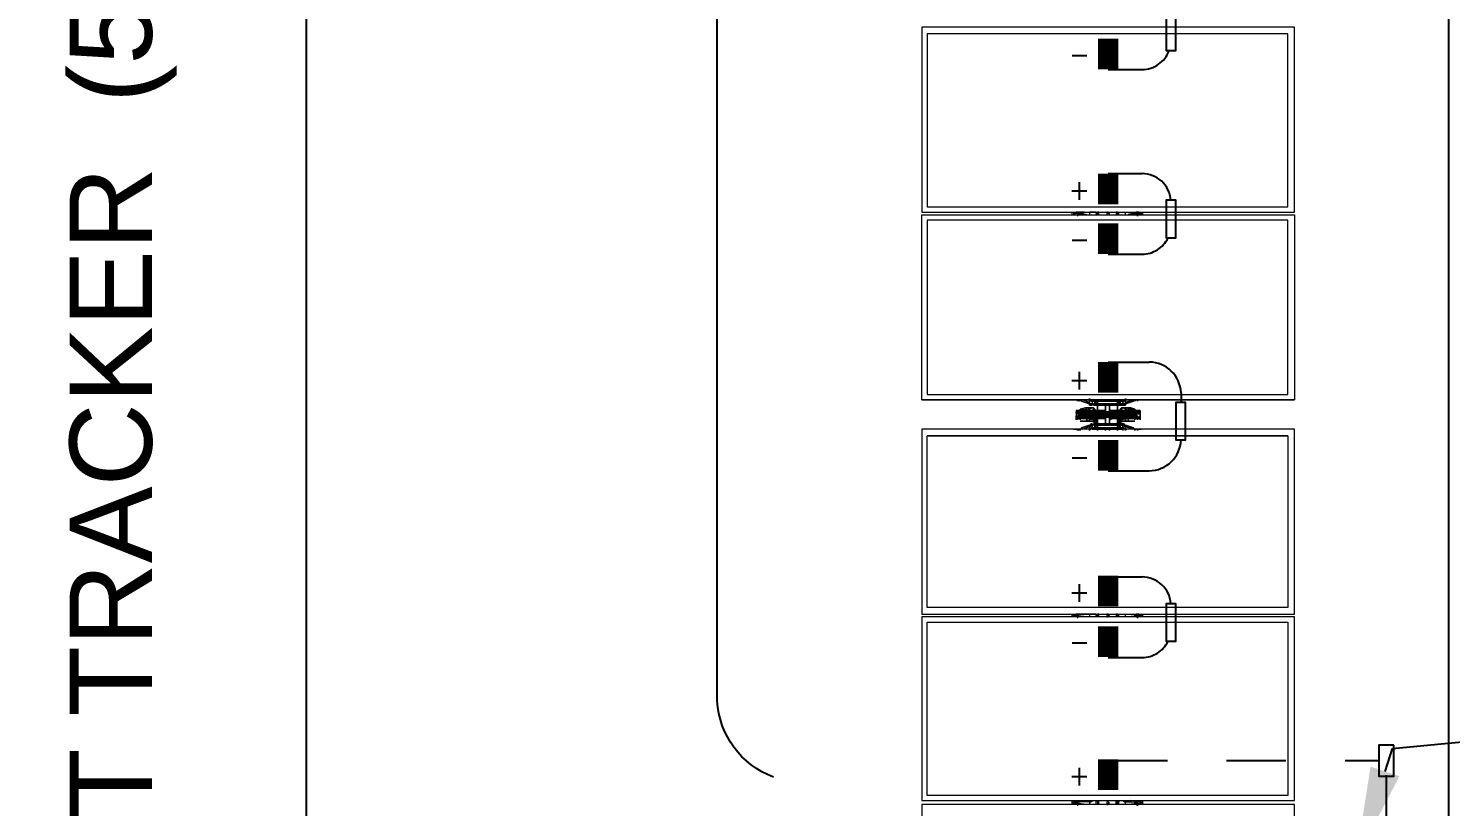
# Model space of a CAD drawing. Header units: feet. Extents: x -5.1 to 70.3, y -33 to 8.
# Drawn here: x 31.435 to 33.837, y -17.598 to -16.285 of the extents above; entities that cross this region are included whole.
import ezdxf
from ezdxf import colors
from ezdxf.entities.mleader import LeaderData, LeaderLine
from ezdxf.lldxf.tags import DXFTag
from ezdxf.math import Vec2, Vec3

# ---------------------------------------------------------------- set-up
doc = ezdxf.new("R2010")
doc.units = ezdxf.units.FT
doc.header["$MEASUREMENT"] = 0
doc.linetypes.add('HIDDEN', pattern=[0.375, 0.25, -0.125])
for name, color, linetype in [('E-DC HARNESS-NEG', 170, 'DC HARNESS CABLE'), ('E-DC HARNESS-POS', 10, 'DC HARNESS CABLE'), ('E-HARN-COMP', 8, 'Continuous'), ('E-TRNK-CABL-NEG', 170, 'HIDDEN'), ('E-TRUNK-CABLE-POS', 10, 'HIDDEN'), ('G-ANNO-TEXT', 1, 'Continuous'), ('Polarity-Text', 7, 'Continuous')]:
    doc.layers.add(name, color=color, linetype=linetype)
doc.styles.add('NEI-A', font='arial.ttf')
tags = doc.linetypes.add('DC HARNESS CABLE', pattern='A,0.5,-0.2,["DH",Standard,S=0.1,R=0,X=-0.1,Y=-0.05],-0.2', length=0.9).pattern_tags.tags
tags[6] = DXFTag(74, 10)

# ---------------------------------------------------------------- blocks, each defined once
blk = doc.blocks.new('A$Cc93f9aa1')
at = {"lineweight": 5}
for points in [[(5.7481, 0.4666), (5.5164, 0.4666), (5.5164, 0), (5.7481, 0)], [(5.9831, 0), (5.7514, 0), (5.7514, 0.4666), (5.9831, 0.4666)], [(6.2514, 0), (6.2514, 0.4666), (6.0198, 0.4666), (6.0198, 0)], [(6.4847, 0.4666), (6.2547, 0.4666), (6.2547, 0), (6.4847, 0)], [(6.7197, 0.4666), (6.4897, 0.4666), (6.4897, 0), (6.7197, 0)], [(5.7414, 0.0067), (5.7414, 0.4583), (5.5248, 0.4583), (5.5248, 0.0067)], [(5.9764, 0.0067), (5.9764, 0.4583), (5.7581, 0.4583), (5.7581, 0.0067)], [(6.0281, 0.4583), (6.2431, 0.4583), (6.2431, 0.0067), (6.0281, 0.0067)], [(6.2614, 0.4583), (6.4781, 0.4583), (6.4781, 0.0067), (6.2614, 0.0067)], [(5.9848, 0.2667), (5.9831, 0.2683), (5.9831, 0.27), (5.9831, 0.275), (5.9831, 0.27), (5.9831, 0.2683)], [(6.0081, 0.27), (6.0064, 0.27), (6.0064, 0.2733), (6.0064, 0.2717), (6.0048, 0.2717), (6.0048, 0.27), (6.0064, 0.27), (6.0048, 0.27), (6.0064, 0.27), (6.0048, 0.27), (6.0031, 0.27), (6.0048, 0.27), (6.0031, 0.27), (6.0048, 0.27), (6.0064, 0.27), (6.0048, 0.27), (6.0031, 0.27), (6.0031, 0.2683), (6.0031, 0.27), (6.0048, 0.27), (6.0031, 0.27), (6.0048, 0.27), (6.0048, 0.2683), (6.0031, 0.2683), (6.0014, 0.2683), (5.9998, 0.2683), (5.9981, 0.2683), (5.9981, 0.27), (5.9964, 0.27), (5.9964, 0.2733), (5.9981, 0.2733), (5.9981, 0.2717), (5.9998, 0.2717), (5.9981, 0.2717), (5.9981, 0.2733), (5.9998, 0.2733), (6.0048, 0.2733), (6.0064, 0.2733), (6.0081, 0.2733), (6.0064, 0.2733), (6.0048, 0.2733), (5.9998, 0.2733), (5.9981, 0.2733), (5.9964, 0.2733), (5.9964, 0.27), (5.9981, 0.27), (5.9981, 0.2683), (5.9998, 0.2683), (6.0014, 0.2683), (6.0031, 0.2683), (6.0048, 0.2683), (6.0048, 0.27), (6.0048, 0.2717), (6.0064, 0.2717), (6.0064, 0.2733), (6.0064, 0.27)], [(5.9964, 0.2383), (5.9981, 0.2383), (5.9964, 0.2383), (5.9964, 0.2617), (5.9964, 0.27), (5.9981, 0.27), (5.9964, 0.27), (5.9964, 0.2617)], [(5.9998, 0.27), (5.9981, 0.27), (5.9964, 0.27), (5.9981, 0.27)], [(6.0064, 0.195), (6.0064, 0.2033), (6.0064, 0.195), (6.0081, 0.195), (6.0064, 0.195), (6.0048, 0.1967), (6.0064, 0.195), (6.0064, 0.1933), (6.0048, 0.1933), (6.0048, 0.195), (6.0048, 0.1967), (6.0048, 0.195), (6.0064, 0.195), (6.0048, 0.195), (6.0048, 0.1933), (6.0064, 0.1933), (6.0064, 0.195), (6.0048, 0.195), (6.0048, 0.1933), (6.0064, 0.1933), (6.0081, 0.1933), (6.0064, 0.1933), (6.0048, 0.1933), (6.0048, 0.195), (6.0031, 0.195), (6.0048, 0.195), (6.0031, 0.195), (6.0048, 0.195), (6.0031, 0.195), (6.0048, 0.195), (6.0031, 0.195), (6.0048, 0.195), (6.0048, 0.1967), (6.0031, 0.1967), (6.0031, 0.2183), (6.0014, 0.2183), (6.0014, 0.2467), (6.0031, 0.2467), (6.0031, 0.2683), (6.0048, 0.2683), (6.0048, 0.2467), (6.0031, 0.2467), (6.0031, 0.2183), (6.0048, 0.2183), (6.0048, 0.2467), (6.0048, 0.2183), (6.0031, 0.2183), (6.0031, 0.2467), (6.0048, 0.2467), (6.0048, 0.2683), (6.0031, 0.2683), (6.0031, 0.2467), (6.0014, 0.2467), (6.0014, 0.2183), (6.0031, 0.2183), (6.0031, 0.1967), (6.0048, 0.1967), (6.0031, 0.1967), (6.0014, 0.1967), (5.9998, 0.1967), (5.9998, 0.195), (5.9981, 0.195), (5.9964, 0.195), (5.9981, 0.1967), (5.9964, 0.195), (5.9964, 0.1933), (5.9981, 0.1933), (5.9981, 0.195), (5.9998, 0.195), (5.9981, 0.195), (5.9981, 0.1967), (5.9981, 0.195), (5.9964, 0.195), (5.9964, 0.1933), (5.9981, 0.1933), (5.9981, 0.195), (5.9998, 0.195), (5.9981, 0.195), (5.9998, 0.195), (5.9998, 0.1967), (6.0014, 0.1967), (6.0031, 0.1967), (6.0048, 0.1967), (6.0048, 0.195)], [(6.0014, 0.2717), (5.9998, 0.2717), (5.9981, 0.2717), (5.9998, 0.27), (6.0014, 0.27), (5.9998, 0.27), (6.0014, 0.27), (5.9998, 0.27), (5.9981, 0.2717), (5.9998, 0.2717)], [(5.9998, 0.2683), (5.9998, 0.2467), (5.9981, 0.2467), (5.9981, 0.2683)], [(5.9998, 0.2683), (5.9998, 0.2467), (5.9981, 0.2467), (5.9981, 0.2683)], [(6.0014, 0.27), (5.9998, 0.27)], [(6.0014, 0.2683), (5.9998, 0.2683), (5.9998, 0.27), (5.9998, 0.2683), (6.0014, 0.2683), (6.0014, 0.2667), (5.9998, 0.2667), (6.0014, 0.2667)], [(6.0064, 0.2683), (6.0048, 0.2683), (6.0031, 0.2683), (6.0048, 0.2683)], [(6.0198, 0.27), (6.0198, 0.2667), (6.0198, 0.27), (6.0198, 0.275)], [(5.9848, 0.2517), (5.9848, 0.25), (5.9831, 0.25), (5.9831, 0.2517), (5.9848, 0.2517), (5.9848, 0.2533), (5.9831, 0.255), (5.9864, 0.255), (5.9881, 0.255), (5.9848, 0.265), (5.9881, 0.255), (5.9864, 0.255), (5.9881, 0.255), (5.9881, 0.2533), (5.9881, 0.2517)], [(5.9831, 0.2517), (5.9831, 0.25), (5.9848, 0.25), (5.9848, 0.2517), (5.9881, 0.2517), (5.9881, 0.2533), (5.9881, 0.255), (5.9864, 0.255), (5.9831, 0.255), (5.9848, 0.2533), (5.9848, 0.2517)], [(5.9848, 0.215), (5.9848, 0.2133), (5.9848, 0.215), (5.9831, 0.215), (5.9831, 0.25), (5.9831, 0.215)], [(5.9881, 0.2517), (5.9898, 0.2517), (5.9898, 0.255), (5.9881, 0.255), (5.9898, 0.255), (5.9881, 0.255), (5.9881, 0.2533), (5.9881, 0.255), (5.9898, 0.255), (5.9898, 0.2517), (5.9881, 0.2517), (5.9898, 0.2517), (5.9898, 0.215), (5.9881, 0.215), (5.9898, 0.215), (5.9898, 0.2517)], [(5.9948, 0.2667), (5.9931, 0.2617), (5.9931, 0.25), (5.9931, 0.2517), (5.9931, 0.25), (5.9931, 0.2617)], [(5.9931, 0.25), (5.9931, 0.26)], [(5.9948, 0.2583), (5.9964, 0.2583), (5.9964, 0.255), (5.9964, 0.25), (5.9948, 0.25), (5.9931, 0.2517), (5.9948, 0.2567), (5.9948, 0.255), (5.9964, 0.255), (5.9964, 0.2583)], [(5.9931, 0.2583), (5.9931, 0.2567)], [(5.9948, 0.2567), (5.9931, 0.2517), (5.9948, 0.25), (5.9964, 0.25), (5.9964, 0.255), (5.9948, 0.255)], [(5.9948, 0.25), (5.9931, 0.25), (5.9948, 0.2483), (5.9931, 0.25), (5.9948, 0.25), (5.9964, 0.2483), (5.9981, 0.2483), (5.9964, 0.2483), (5.9981, 0.2483), (5.9964, 0.2483), (5.9964, 0.25), (5.9964, 0.2483)], [(5.9964, 0.2483), (5.9948, 0.2483), (5.9931, 0.25), (5.9948, 0.2483)], [(5.9964, 0.2667), (5.9964, 0.2583), (5.9964, 0.2667), (5.9948, 0.2667), (5.9948, 0.2583), (5.9948, 0.2667)], [(5.9998, 0.2467), (5.9998, 0.2183), (5.9981, 0.2183), (5.9981, 0.2467), (5.9981, 0.2183), (5.9998, 0.2183), (5.9998, 0.2467), (6.0014, 0.2467), (6.0014, 0.2667), (6.0014, 0.2467)], [(5.9998, 0.2617), (5.9981, 0.2617)], [(5.9998, 0.2617), (5.9981, 0.2617)], [(6.0048, 0.2667), (6.0031, 0.2667)], [(6.0081, 0.2367), (6.0064, 0.2367), (6.0064, 0.2383), (6.0048, 0.2383), (6.0064, 0.2383), (6.0064, 0.2617), (6.0048, 0.2617), (6.0064, 0.2617), (6.0064, 0.2383), (6.0064, 0.235), (6.0081, 0.235), (6.0064, 0.235), (6.0081, 0.235), (6.0064, 0.235), (6.0081, 0.235), (6.0064, 0.235), (6.0064, 0.2383), (6.0064, 0.2367)], [(6.0064, 0.2617), (6.0048, 0.2617)], [(6.0081, 0.2667), (6.0064, 0.2667)], [(6.0098, 0.2517), (6.0098, 0.2567), (6.0098, 0.2583), (6.0098, 0.2567), (6.0098, 0.255), (6.0064, 0.255), (6.0098, 0.255), (6.0098, 0.2567), (6.0098, 0.2517), (6.0098, 0.25), (6.0081, 0.25), (6.0064, 0.255), (6.0064, 0.2583), (6.0098, 0.2583), (6.0098, 0.2667), (6.0098, 0.2617), (6.0098, 0.25)], [(6.0098, 0.25), (6.0098, 0.26), (6.0098, 0.25), (6.0081, 0.2483), (6.0098, 0.25), (6.0081, 0.2483), (6.0081, 0.25), (6.0064, 0.255), (6.0064, 0.2583), (6.0064, 0.2667), (6.0064, 0.2583), (6.0098, 0.2583), (6.0098, 0.2667), (6.0098, 0.2617)], [(6.0098, 0.25), (6.0081, 0.2483), (6.0098, 0.2483), (6.0081, 0.2483), (6.0098, 0.25), (6.0114, 0.25), (6.0098, 0.25), (6.0098, 0.2517), (6.0098, 0.25), (6.0081, 0.25), (6.0081, 0.2483)], [(6.0148, 0.215), (6.0131, 0.215), (6.0131, 0.2517), (6.0148, 0.2517), (6.0131, 0.2517), (6.0131, 0.2533), (6.0148, 0.2533), (6.0148, 0.255), (6.0148, 0.2533), (6.0131, 0.2533), (6.0131, 0.2517), (6.0148, 0.2517), (6.0131, 0.2517), (6.0131, 0.215)], [(6.0164, 0.2533), (6.0164, 0.255), (6.0148, 0.255), (6.0181, 0.265), (6.0148, 0.255), (6.0164, 0.255), (6.0198, 0.255), (6.0198, 0.2533), (6.0181, 0.2533), (6.0181, 0.2517), (6.0148, 0.2517), (6.0148, 0.2533), (6.0164, 0.2533), (6.0164, 0.255), (6.0198, 0.255), (6.0198, 0.2533), (6.0181, 0.2533), (6.0181, 0.2517), (6.0148, 0.2517), (6.0148, 0.2533)], [(6.0164, 0.255), (6.0148, 0.255), (6.0148, 0.2533), (6.0164, 0.2533), (6.0148, 0.2533), (6.0148, 0.255)], [(6.0214, 0.2517), (6.0198, 0.2517), (6.0198, 0.25), (6.0198, 0.2517), (6.0181, 0.2517), (6.0198, 0.2517)], [(6.0181, 0.25), (6.0181, 0.2517), (6.0181, 0.25), (6.0198, 0.25), (6.0198, 0.215), (6.0181, 0.215), (6.0198, 0.215), (6.0198, 0.25)], [(5.7498, 0.235), (5.7498, 0.2333), (5.7481, 0.2333), (5.7481, 0.2317), (5.7498, 0.2317), (5.7514, 0.2317), (5.7514, 0.2333), (5.7514, 0.235)], [(5.9881, 0.245), (5.9864, 0.245), (5.9848, 0.2467), (5.9848, 0.2483), (5.9864, 0.2483), (5.9848, 0.2483), (5.9848, 0.2467), (5.9848, 0.2483), (5.9864, 0.2483), (5.9881, 0.2483), (5.9864, 0.2483), (5.9848, 0.2483), (5.9848, 0.2467), (5.9848, 0.245), (5.9848, 0.2467), (5.9864, 0.245), (5.9848, 0.245), (5.9831, 0.245), (5.9848, 0.245), (5.9864, 0.245), (5.9881, 0.245), (5.9881, 0.2467), (5.9881, 0.2483)], [(5.9848, 0.235), (5.9831, 0.235)], [(5.9848, 0.235), (5.9831, 0.235)], [(5.9864, 0.2483), (5.9848, 0.2467), (5.9864, 0.245), (5.9881, 0.2467)], [(5.9864, 0.2483), (5.9848, 0.2467), (5.9864, 0.245), (5.9881, 0.2467)], [(5.9864, 0.2483), (5.9881, 0.2483)], [(5.9881, 0.245), (5.9864, 0.245), (5.9881, 0.245), (5.9881, 0.2467), (5.9864, 0.2467), (5.9881, 0.2467), (5.9864, 0.2467), (5.9881, 0.2467), (5.9864, 0.2467), (5.9881, 0.2467), (5.9864, 0.2467), (5.9881, 0.2467), (5.9864, 0.2467), (5.9881, 0.2467), (5.9864, 0.2467), (5.9881, 0.2467), (5.9864, 0.2467), (5.9881, 0.2467), (5.9864, 0.2467), (5.9881, 0.2467), (5.9864, 0.2467), (5.9881, 0.2467), (5.9881, 0.2483)], [(5.9898, 0.245), (5.9964, 0.245)], [(5.9981, 0.23), (5.9898, 0.23), (5.9898, 0.235), (5.9981, 0.235), (5.9964, 0.235), (5.9964, 0.2367), (5.9964, 0.2383), (5.9964, 0.235), (5.9981, 0.235), (5.9964, 0.235), (5.9981, 0.235), (5.9898, 0.235), (5.9898, 0.23), (5.9981, 0.23), (5.9998, 0.23), (5.9981, 0.23), (5.9964, 0.23), (5.9964, 0.2267), (5.9964, 0.23), (5.9981, 0.23), (5.9964, 0.23)], [(5.9964, 0.2483), (5.9964, 0.2467), (5.9964, 0.2483), (5.9948, 0.2483)], [(5.9964, 0.2367), (5.9964, 0.235), (5.9964, 0.2383)], [(5.9981, 0.235), (5.9964, 0.235)], [(5.9998, 0.2367), (5.9981, 0.2367)], [(5.9998, 0.2367), (5.9981, 0.2367)], [(6.0048, 0.235), (6.0131, 0.235), (6.0131, 0.23), (6.0131, 0.235), (6.0148, 0.235), (6.0131, 0.235)], [(6.0064, 0.2483), (6.0131, 0.2483), (6.0064, 0.2483), (6.0081, 0.2483), (6.0098, 0.2483), (6.0081, 0.2483)], [(6.0131, 0.2467), (6.0081, 0.2467), (6.0064, 0.245), (6.0131, 0.245), (6.0064, 0.245), (6.0081, 0.2467)], [(6.0064, 0.235), (6.0064, 0.2367), (6.0081, 0.2367), (6.0064, 0.2367)], [(6.0148, 0.2483), (6.0164, 0.2483), (6.0148, 0.2483), (6.0148, 0.2467), (6.0164, 0.245), (6.0148, 0.245), (6.0148, 0.2467)], [(6.0164, 0.2483), (6.0148, 0.2467), (6.0164, 0.245), (6.0181, 0.2467)], [(6.0148, 0.2483), (6.0164, 0.2483), (6.0148, 0.2483), (6.0148, 0.2467)], [(6.0164, 0.2483), (6.0148, 0.2467), (6.0164, 0.245), (6.0181, 0.2467)], [(6.0164, 0.245), (6.0181, 0.245), (6.0181, 0.2483), (6.0181, 0.245)], [(6.0214, 0.245), (6.0198, 0.245)], [(6.0214, 0.235), (6.0198, 0.235)], [(6.0214, 0.235), (6.0198, 0.235)], [(6.2531, 0.235), (6.2531, 0.2333), (6.2514, 0.2333), (6.2514, 0.2317), (6.2531, 0.2317), (6.2547, 0.2317), (6.2547, 0.2333)], [(6.4881, 0.235), (6.4864, 0.2333), (6.4864, 0.2317), (6.4897, 0.2317), (6.4897, 0.2333), (6.4881, 0.2333)], [(5.9848, 0.23), (5.9831, 0.23)], [(5.9848, 0.23), (5.9831, 0.23)], [(5.9881, 0.22), (5.9881, 0.2183), (5.9881, 0.2167), (5.9864, 0.2167), (5.9848, 0.2167), (5.9848, 0.2183), (5.9864, 0.2167), (5.9881, 0.2167), (5.9864, 0.2167), (5.9848, 0.2183), (5.9848, 0.2167), (5.9864, 0.2167), (5.9881, 0.2167), (5.9881, 0.2183), (5.9881, 0.22), (5.9864, 0.22), (5.9848, 0.22), (5.9831, 0.22), (5.9848, 0.22), (5.9848, 0.2183), (5.9848, 0.22), (5.9864, 0.22), (5.9881, 0.22), (5.9881, 0.2183), (5.9881, 0.2167), (5.9881, 0.2183), (5.9864, 0.2183), (5.9881, 0.2183), (5.9864, 0.2183), (5.9881, 0.2183), (5.9864, 0.2183), (5.9881, 0.2183), (5.9864, 0.2183), (5.9881, 0.2183), (5.9864, 0.2183), (5.9881, 0.2183), (5.9864, 0.2183), (5.9881, 0.2183), (5.9864, 0.2183), (5.9881, 0.2183), (5.9864, 0.2183), (5.9881, 0.2183), (5.9864, 0.2183), (5.9881, 0.2183)], [(5.9831, 0.215), (5.9831, 0.2133)], [(5.9864, 0.22), (5.9848, 0.22), (5.9848, 0.2183), (5.9848, 0.22), (5.9864, 0.22), (5.9881, 0.22)], [(5.9864, 0.22), (5.9848, 0.2183), (5.9864, 0.2167), (5.9881, 0.2183)], [(5.9864, 0.22), (5.9848, 0.2183), (5.9864, 0.2167), (5.9881, 0.2183)], [(5.9964, 0.22), (5.9898, 0.22)], [(5.9948, 0.2083), (5.9948, 0.21), (5.9964, 0.21), (5.9964, 0.2117), (5.9964, 0.215), (5.9964, 0.2167), (5.9948, 0.215), (5.9964, 0.2167), (5.9964, 0.215), (5.9931, 0.215), (5.9931, 0.2133), (5.9931, 0.215), (5.9948, 0.2167), (5.9964, 0.2167), (5.9981, 0.2167), (5.9964, 0.2167), (5.9948, 0.2167), (5.9931, 0.215), (5.9931, 0.205), (5.9931, 0.215), (5.9931, 0.205), (5.9931, 0.215), (5.9931, 0.2133)], [(5.9964, 0.2167), (5.9948, 0.2167), (5.9931, 0.215), (5.9948, 0.2167)], [(5.9931, 0.2133), (5.9931, 0.215), (5.9964, 0.215), (5.9964, 0.2117), (5.9964, 0.21), (5.9948, 0.21), (5.9948, 0.2083)], [(5.9964, 0.23), (5.9964, 0.2267)], [(5.9981, 0.23), (5.9964, 0.23)], [(5.9964, 0.2267), (5.9964, 0.2033), (5.9964, 0.195), (5.9981, 0.195), (5.9981, 0.1967), (5.9981, 0.195), (5.9964, 0.195), (5.9964, 0.2033), (5.9964, 0.2267), (5.9981, 0.2267)], [(5.9998, 0.2183), (6.0014, 0.2183), (6.0014, 0.1983), (5.9998, 0.1983), (6.0014, 0.1983), (6.0014, 0.1967), (5.9998, 0.1967), (6.0014, 0.1967), (6.0014, 0.1983), (6.0014, 0.2183), (5.9998, 0.2183), (5.9998, 0.1967), (5.9981, 0.1967), (5.9981, 0.2183), (5.9981, 0.1967), (5.9998, 0.1967)], [(6.0031, 0.195), (6.0031, 0.1967), (6.0048, 0.1967), (6.0048, 0.2183), (6.0048, 0.1967), (6.0031, 0.1967)], [(6.0148, 0.23), (6.0131, 0.23), (6.0048, 0.23), (6.0131, 0.23)], [(6.0064, 0.2267), (6.0048, 0.2267), (6.0064, 0.2267), (6.0064, 0.2033), (6.0048, 0.2033), (6.0064, 0.2033)], [(6.0064, 0.2267), (6.0064, 0.23)], [(6.0081, 0.2183), (6.0131, 0.2183), (6.0081, 0.2183), (6.0064, 0.22), (6.0131, 0.22), (6.0064, 0.22)], [(6.0114, 0.215), (6.0098, 0.215), (6.0081, 0.2167), (6.0098, 0.215), (6.0081, 0.2167), (6.0081, 0.215), (6.0081, 0.2167), (6.0064, 0.2167), (6.0131, 0.2167), (6.0064, 0.2167), (6.0081, 0.2167), (6.0098, 0.2167), (6.0081, 0.2167), (6.0098, 0.215), (6.0081, 0.2167), (6.0098, 0.215)], [(6.0098, 0.2083), (6.0098, 0.215), (6.0081, 0.215), (6.0064, 0.2117), (6.0064, 0.21), (6.0098, 0.21), (6.0098, 0.2083), (6.0098, 0.2067), (6.0098, 0.2083), (6.0098, 0.21), (6.0064, 0.21), (6.0064, 0.2117), (6.0081, 0.215), (6.0098, 0.215)], [(6.0098, 0.2167), (6.0081, 0.2167)], [(6.0098, 0.2133), (6.0098, 0.215), (6.0098, 0.205), (6.0098, 0.215), (6.0098, 0.1983), (6.0098, 0.215)], [(6.0148, 0.2133), (6.0131, 0.2133), (6.0131, 0.2117), (6.0148, 0.2117), (6.0148, 0.21), (6.0148, 0.2117), (6.0164, 0.2117), (6.0148, 0.2117), (6.0148, 0.2133), (6.0148, 0.2117), (6.0164, 0.2117), (6.0164, 0.21), (6.0148, 0.21), (6.0148, 0.2117), (6.0131, 0.2117), (6.0131, 0.2133), (6.0148, 0.2133), (6.0181, 0.2133), (6.0181, 0.215), (6.0181, 0.2133)], [(6.0164, 0.22), (6.0148, 0.2183), (6.0164, 0.2167), (6.0181, 0.2183)], [(6.0181, 0.22), (6.0181, 0.2183), (6.0181, 0.22), (6.0164, 0.22), (6.0148, 0.22), (6.0164, 0.22), (6.0181, 0.22), (6.0148, 0.22), (6.0148, 0.2183), (6.0148, 0.22), (6.0148, 0.2183), (6.0148, 0.2167), (6.0164, 0.2167), (6.0148, 0.2183), (6.0148, 0.2167), (6.0164, 0.2167), (6.0148, 0.2183), (6.0148, 0.22)], [(6.0164, 0.22), (6.0148, 0.2183), (6.0164, 0.2167), (6.0181, 0.2183)], [(6.0164, 0.21), (6.0198, 0.21), (6.0198, 0.2117), (6.0181, 0.2117), (6.0181, 0.2133), (6.0198, 0.2133), (6.0198, 0.215), (6.0198, 0.2133), (6.0181, 0.2133), (6.0181, 0.2117), (6.0198, 0.2117), (6.0198, 0.21), (6.0164, 0.21), (6.0148, 0.21), (6.0181, 0.2), (6.0148, 0.21)], [(6.0181, 0.2167), (6.0164, 0.2167), (6.0181, 0.2167), (6.0181, 0.2183)], [(6.0214, 0.23), (6.0198, 0.23)], [(6.0214, 0.23), (6.0198, 0.23)], [(6.0214, 0.22), (6.0198, 0.22)], [(5.9881, 0.2117), (5.9864, 0.21), (5.9881, 0.21), (5.9848, 0.2), (5.9881, 0.21), (5.9864, 0.21), (5.9831, 0.21), (5.9848, 0.2117), (5.9848, 0.2133), (5.9881, 0.2133), (5.9881, 0.2117), (5.9864, 0.21), (5.9831, 0.21), (5.9848, 0.2117), (5.9848, 0.2133), (5.9881, 0.2133)], [(5.9831, 0.1967), (5.9848, 0.1983)], [(5.9881, 0.2133), (5.9898, 0.2133), (5.9898, 0.21), (5.9898, 0.2133)], [(5.9881, 0.21), (5.9898, 0.21), (5.9881, 0.21), (5.9881, 0.2117), (5.9881, 0.21), (5.9898, 0.21)], [(5.9931, 0.2083), (5.9931, 0.2067)], [(5.9948, 0.1983), (5.9948, 0.2067), (5.9964, 0.2067), (5.9964, 0.1983)], [(5.9948, 0.1983), (5.9948, 0.2067), (5.9964, 0.2067), (5.9964, 0.1983)], [(5.9964, 0.21), (5.9964, 0.2067)], [(5.9981, 0.1983), (5.9964, 0.1983)], [(5.9998, 0.2033), (5.9981, 0.2033)], [(5.9998, 0.2033), (5.9981, 0.2033)], [(6.0048, 0.1983), (6.0031, 0.1983)], [(6.0064, 0.2033), (6.0048, 0.2033)], [(6.0064, 0.2067), (6.0064, 0.21)], [(6.0081, 0.1983), (6.0064, 0.1983), (6.0081, 0.1983), (6.0064, 0.1983), (6.0064, 0.2067), (6.0098, 0.2067), (6.0098, 0.1983), (6.0098, 0.2067), (6.0064, 0.2067), (6.0064, 0.1983)], [(6.0164, 0.21), (6.0148, 0.21), (6.0148, 0.2117), (6.0164, 0.2117)], [(6.0198, 0.1983), (6.0198, 0.1967)], [(5.9831, 0.19), (5.9831, 0.195)], [(6.0014, 0.195), (5.9998, 0.195)], [(6.0048, 0.195), (6.0031, 0.195)], [(6.0048, 0.1933), (6.0031, 0.1933), (6.0064, 0.1933), (6.0031, 0.1933)], [(6.0198, 0.19), (6.0198, 0.195)]]:
    blk.add_lwpolyline(points, close=True, dxfattribs=at)
for points in [[(5.9831, 0), (5.9831, 0.4666)], [(6.0198, 0.4666), (6.0198, 0)], [(5.9764, 0.0067), (5.9764, 0.4583)], [(6.0281, 0.4583), (6.0281, 0.0067)], [(5.7514, 0.2767), (5.7481, 0.2767)], [(5.7514, 0.275), (5.7498, 0.275), (5.7498, 0.2733), (5.7498, 0.2717), (5.7481, 0.2717), (5.7481, 0.27), (5.7481, 0.2683)], [(5.7498, 0.255), (5.7481, 0.255), (5.7481, 0.2567), (5.7498, 0.2633), (5.7498, 0.2733)], [(5.7498, 0.27), (5.7498, 0.2733), (5.7498, 0.275)], [(5.9981, 0.27), (5.9998, 0.27), (5.9981, 0.27)], [(5.9981, 0.27), (5.9998, 0.27), (5.9981, 0.27)], [(6.0048, 0.2717), (6.0064, 0.2717), (6.0048, 0.2717)], [(6.0048, 0.2717), (6.0064, 0.2717), (6.0048, 0.2717)], [(6.0048, 0.27), (6.0048, 0.27)], [(6.0048, 0.27), (6.0064, 0.27)], [(6.0048, 0.27), (6.0048, 0.27)], [(6.0064, 0.27), (6.0048, 0.27)], [(6.0064, 0.2617), (6.0064, 0.27)], [(6.0064, 0.2617), (6.0064, 0.27)], [(6.2547, 0.2767), (6.2514, 0.2767)], [(6.2531, 0.27), (6.2531, 0.2733), (6.2531, 0.275), (6.2531, 0.2733), (6.2514, 0.2717), (6.2514, 0.27), (6.2514, 0.2683)], [(6.2531, 0.255), (6.2514, 0.255), (6.2514, 0.2633), (6.2531, 0.2733)], [(6.4897, 0.2767), (6.4847, 0.2767)], [(6.4847, 0.255), (6.4864, 0.255), (6.4864, 0.2633), (6.4881, 0.2733)], [(6.4881, 0.27), (6.4881, 0.2733), (6.4864, 0.2733), (6.4864, 0.27), (6.4864, 0.2683)], [(6.4881, 0.2733), (6.4881, 0.275), (6.4881, 0.2733)], [(5.7498, 0.2467), (5.7481, 0.2467), (5.7481, 0.255)], [(5.9831, 0.2667), (5.9831, 0.2667)], [(5.9831, 0.2667), (5.9831, 0.2667)], [(5.9881, 0.2517), (5.9881, 0.2517)], [(5.9881, 0.2517), (5.9881, 0.2517)], [(5.9898, 0.2517), (5.9898, 0.2517)], [(5.9898, 0.2517), (5.9898, 0.2517)], [(5.9931, 0.26), (5.9931, 0.26)], [(5.9931, 0.26), (5.9931, 0.26)], [(6.0081, 0.2667), (6.0081, 0.2667)], [(6.0081, 0.2667), (6.0081, 0.2667)], [(6.0098, 0.26), (6.0098, 0.26)], [(6.0098, 0.26), (6.0098, 0.26)], [(6.0131, 0.2517), (6.0131, 0.2517)], [(6.0131, 0.2517), (6.0131, 0.2517)], [(6.0198, 0.2667), (6.0198, 0.2667)], [(6.0198, 0.2667), (6.0198, 0.2667)], [(6.2531, 0.2467), (6.2514, 0.2467), (6.2514, 0.255)], [(6.4897, 0.2467), (6.4864, 0.2467), (6.4847, 0.2467), (6.4847, 0.2517), (6.4864, 0.2533), (6.4864, 0.255)], [(5.7514, 0.2467), (5.7481, 0.2467)], [(5.7514, 0.245), (5.7481, 0.245), (5.7498, 0.245)], [(5.7481, 0.245), (5.7481, 0.2433), (5.7514, 0.2433)], [(5.9848, 0.2483), (5.9848, 0.2483)], [(5.9848, 0.2483), (5.9848, 0.2483)], [(5.9848, 0.2467), (5.9848, 0.2467)], [(5.9848, 0.2467), (5.9848, 0.2467)], [(5.9848, 0.245), (5.9848, 0.245)], [(5.9848, 0.245), (5.9848, 0.245)], [(5.9864, 0.2483), (5.9864, 0.2483)], [(5.9864, 0.2483), (5.9864, 0.2483)], [(5.9864, 0.245), (5.9864, 0.245)], [(5.9864, 0.245), (5.9864, 0.245)], [(5.9881, 0.2483), (5.9881, 0.2483)], [(5.9881, 0.2483), (5.9881, 0.2483)], [(5.9881, 0.2467), (5.9881, 0.2467)], [(5.9881, 0.2467), (5.9881, 0.2467)], [(5.9881, 0.245), (5.9881, 0.245)], [(5.9881, 0.245), (5.9881, 0.245)], [(6.0148, 0.2467), (6.0148, 0.245), (6.0164, 0.245), (6.0181, 0.245), (6.0181, 0.2467), (6.0164, 0.2467), (6.0181, 0.2467), (6.0164, 0.2467), (6.0181, 0.2467), (6.0164, 0.2467), (6.0181, 0.2467), (6.0164, 0.2467), (6.0181, 0.2467), (6.0164, 0.2467), (6.0181, 0.2467), (6.0164, 0.2467), (6.0181, 0.2467), (6.0164, 0.2467), (6.0181, 0.2467), (6.0164, 0.2467), (6.0181, 0.2467), (6.0164, 0.2467), (6.0181, 0.2467), (6.0198, 0.2467), (6.0181, 0.2467), (6.0181, 0.2483), (6.0181, 0.2467), (6.0181, 0.245)], [(6.0148, 0.2483), (6.0148, 0.2483)], [(6.0148, 0.2483), (6.0148, 0.2483)], [(6.0148, 0.2467), (6.0148, 0.2467)], [(6.0148, 0.2467), (6.0164, 0.245)], [(6.0148, 0.2467), (6.0148, 0.2467)], [(6.0148, 0.245), (6.0148, 0.245)], [(6.0148, 0.245), (6.0148, 0.245)], [(6.0164, 0.2483), (6.0181, 0.2483), (6.0164, 0.2483)], [(6.0164, 0.2483), (6.0164, 0.2483)], [(6.0164, 0.2483), (6.0181, 0.2483), (6.0164, 0.2483)], [(6.0164, 0.2483), (6.0164, 0.2483)], [(6.0164, 0.245), (6.0164, 0.245)], [(6.0164, 0.245), (6.0181, 0.245)], [(6.0164, 0.245), (6.0164, 0.245)], [(6.0181, 0.2483), (6.0181, 0.2483)], [(6.0181, 0.2483), (6.0181, 0.2483)], [(6.0181, 0.2467), (6.0181, 0.2467)], [(6.0181, 0.2467), (6.0181, 0.2467)], [(6.0181, 0.245), (6.0181, 0.245)], [(6.0181, 0.245), (6.0181, 0.245)], [(6.2547, 0.2467), (6.2514, 0.2467)], [(6.2547, 0.245), (6.2514, 0.245), (6.2531, 0.245)], [(6.2514, 0.245), (6.2514, 0.2433), (6.2547, 0.2433)], [(6.4847, 0.2467), (6.4864, 0.2467)], [(6.4897, 0.245), (6.4864, 0.245), (6.4847, 0.245)], [(6.4897, 0.2433), (6.4864, 0.2433), (6.4847, 0.2433)], [(6.4864, 0.2433), (6.4864, 0.245)], [(5.7514, 0.2217), (5.7481, 0.2217), (5.7481, 0.22)], [(5.7514, 0.22), (5.7481, 0.22), (5.7498, 0.22)], [(5.7498, 0.2183), (5.7481, 0.2183), (5.7481, 0.21), (5.7498, 0.2), (5.7498, 0.1917), (5.7514, 0.1917)], [(5.7481, 0.2183), (5.7514, 0.2183)], [(5.9848, 0.22), (5.9848, 0.22)], [(5.9848, 0.22), (5.9848, 0.22)], [(5.9848, 0.2183), (5.9848, 0.2183)], [(5.9848, 0.2183), (5.9848, 0.2183)], [(5.9848, 0.2167), (5.9848, 0.2167)], [(5.9848, 0.2167), (5.9848, 0.2167)], [(5.9864, 0.22), (5.9864, 0.22)], [(5.9864, 0.22), (5.9864, 0.22)], [(5.9864, 0.2167), (5.9864, 0.2167)], [(5.9864, 0.2167), (5.9864, 0.2167)], [(5.9881, 0.22), (5.9881, 0.22)], [(5.9881, 0.22), (5.9881, 0.22)], [(5.9881, 0.2183), (5.9881, 0.2183)], [(5.9881, 0.2183), (5.9881, 0.2183)], [(5.9881, 0.2167), (5.9881, 0.2167)], [(5.9881, 0.2167), (5.9881, 0.2167)], [(5.9881, 0.215), (5.9881, 0.215)], [(5.9881, 0.215), (5.9881, 0.215)], [(5.9898, 0.215), (5.9898, 0.215)], [(5.9898, 0.215), (5.9898, 0.215)], [(5.9964, 0.2167), (5.9964, 0.2183)], [(5.9964, 0.2167), (5.9964, 0.2183)], [(5.9964, 0.2167), (5.9981, 0.2167)], [(5.9964, 0.2167), (5.9981, 0.2167)], [(5.9981, 0.23), (5.9998, 0.23)], [(5.9981, 0.23), (5.9998, 0.23)], [(6.0064, 0.23), (6.0081, 0.23)], [(6.0064, 0.23), (6.0081, 0.23)], [(6.0064, 0.23), (6.0081, 0.23)], [(6.0064, 0.23), (6.0081, 0.23)], [(6.0064, 0.23), (6.0064, 0.2267)], [(6.0064, 0.23), (6.0064, 0.2267)], [(6.0064, 0.23), (6.0081, 0.23)], [(6.0064, 0.23), (6.0081, 0.23)], [(6.0064, 0.23), (6.0081, 0.23)], [(6.0064, 0.23), (6.0081, 0.23)], [(6.0131, 0.215), (6.0131, 0.215)], [(6.0131, 0.215), (6.0131, 0.215)], [(6.0148, 0.22), (6.0148, 0.22)], [(6.0148, 0.22), (6.0148, 0.22)], [(6.0148, 0.2183), (6.0148, 0.2183)], [(6.0148, 0.2183), (6.0148, 0.2183)], [(6.0148, 0.2167), (6.0148, 0.2167)], [(6.0148, 0.2167), (6.0148, 0.2167)], [(6.0148, 0.215), (6.0148, 0.215)], [(6.0148, 0.215), (6.0148, 0.215)], [(6.0181, 0.22), (6.0164, 0.22)], [(6.0164, 0.22), (6.0164, 0.22)], [(6.0164, 0.22), (6.0181, 0.22)], [(6.0164, 0.22), (6.0164, 0.22)], [(6.0164, 0.2183), (6.0181, 0.2183)], [(6.0164, 0.2183), (6.0181, 0.2183)], [(6.0164, 0.2183), (6.0181, 0.2183)], [(6.0164, 0.2183), (6.0181, 0.2183)], [(6.0164, 0.2183), (6.0181, 0.2183)], [(6.0164, 0.2183), (6.0181, 0.2183)], [(6.0164, 0.2183), (6.0181, 0.2183)], [(6.0164, 0.2183), (6.0181, 0.2183)], [(6.0164, 0.2183), (6.0181, 0.2183)], [(6.0164, 0.2183), (6.0181, 0.2183)], [(6.0164, 0.2183), (6.0181, 0.2183)], [(6.0164, 0.2183), (6.0181, 0.2183)], [(6.0164, 0.2183), (6.0181, 0.2183)], [(6.0164, 0.2183), (6.0181, 0.2183)], [(6.0164, 0.2183), (6.0181, 0.2183)], [(6.0164, 0.2183), (6.0181, 0.2183)], [(6.0164, 0.2183), (6.0181, 0.2183)], [(6.0164, 0.2183), (6.0181, 0.2183)], [(6.0164, 0.2167), (6.0181, 0.2167)], [(6.0164, 0.2167), (6.0164, 0.2167)], [(6.0164, 0.2167), (6.0181, 0.2167)], [(6.0164, 0.2167), (6.0164, 0.2167)], [(6.0181, 0.22), (6.0181, 0.22)], [(6.0181, 0.2183), (6.0181, 0.22)], [(6.0181, 0.22), (6.0181, 0.22)], [(6.0181, 0.2183), (6.0181, 0.22)], [(6.0181, 0.2183), (6.0181, 0.2183)], [(6.0181, 0.2167), (6.0181, 0.2183)], [(6.0181, 0.2167), (6.0181, 0.2183)], [(6.0181, 0.2183), (6.0181, 0.2183)], [(6.0181, 0.2167), (6.0181, 0.2167)], [(6.0181, 0.2167), (6.0181, 0.2167)], [(6.2547, 0.2217), (6.2514, 0.2217), (6.2514, 0.22)], [(6.2547, 0.22), (6.2514, 0.22), (6.2531, 0.22)], [(6.2531, 0.2183), (6.2514, 0.2183), (6.2514, 0.21), (6.2514, 0.2), (6.2531, 0.1933), (6.2531, 0.1917), (6.2547, 0.1917)], [(6.2514, 0.2183), (6.2547, 0.2183)], [(6.4897, 0.2217), (6.4864, 0.2217), (6.4847, 0.2217)], [(6.4847, 0.22), (6.4864, 0.22), (6.4897, 0.22)], [(6.4864, 0.21), (6.4864, 0.2117), (6.4847, 0.215), (6.4847, 0.2183), (6.4864, 0.2183), (6.4847, 0.2183)], [(6.4864, 0.22), (6.4864, 0.2217)], [(6.4897, 0.2183), (6.4864, 0.2183)], [(5.7481, 0.1967), (5.7481, 0.195), (5.7481, 0.1933), (5.7498, 0.1933), (5.7498, 0.19), (5.7514, 0.19)], [(5.9831, 0.2133), (5.9848, 0.2133), (5.9831, 0.2133)], [(5.9831, 0.2133), (5.9848, 0.2133), (5.9831, 0.2133)], [(5.9831, 0.1983), (5.9831, 0.1983)], [(5.9831, 0.1983), (5.9831, 0.1983)], [(5.9931, 0.205), (5.9948, 0.1983)], [(5.9931, 0.205), (5.9931, 0.205)], [(5.9931, 0.205), (5.9948, 0.1983)], [(5.9931, 0.205), (5.9931, 0.205)], [(5.9948, 0.1983), (5.9948, 0.1983)], [(5.9948, 0.1983), (5.9948, 0.1983)], [(6.0081, 0.1983), (6.0081, 0.1983)], [(6.0081, 0.1983), (6.0081, 0.1983)], [(6.0098, 0.205), (6.0098, 0.205)], [(6.0098, 0.205), (6.0098, 0.205)], [(6.0198, 0.1983), (6.0198, 0.1983)], [(6.0198, 0.1983), (6.0198, 0.1983)], [(6.2514, 0.1967), (6.2514, 0.195), (6.2514, 0.1933), (6.2531, 0.1933), (6.2531, 0.19), (6.2547, 0.19)], [(6.4847, 0.21), (6.4864, 0.21), (6.4864, 0.2), (6.4881, 0.1933), (6.4881, 0.1917), (6.4897, 0.1917)], [(6.4881, 0.19), (6.4881, 0.1917), (6.4864, 0.1917), (6.4864, 0.195), (6.4864, 0.1967)], [(5.7514, 0.1883), (5.7481, 0.1883)], [(5.7498, 0.195), (5.7498, 0.1917), (5.7498, 0.19)], [(5.9831, 0.195), (5.9831, 0.195)], [(5.9831, 0.195), (5.9831, 0.195)], [(5.9981, 0.1933), (5.9998, 0.195)], [(5.9981, 0.1933), (5.9998, 0.195)], [(5.9981, 0.1933), (5.9998, 0.1933)], [(5.9981, 0.1933), (5.9998, 0.1933)], [(5.9981, 0.1933), (5.9998, 0.1933)], [(5.9981, 0.1933), (6.0031, 0.1933)], [(5.9981, 0.1933), (5.9998, 0.1933)], [(5.9981, 0.1933), (5.9998, 0.1933)], [(5.9981, 0.1933), (5.9998, 0.1933)], [(5.9981, 0.1933), (6.0031, 0.1933)], [(5.9998, 0.195), (6.0014, 0.195)], [(5.9998, 0.195), (6.0014, 0.195)], [(5.9998, 0.195), (6.0014, 0.195)], [(5.9998, 0.195), (6.0014, 0.195)], [(6.0198, 0.195), (6.0198, 0.195)], [(6.0198, 0.195), (6.0198, 0.195)], [(6.2547, 0.1883), (6.2514, 0.1883)], [(6.2531, 0.195), (6.2531, 0.1917), (6.2531, 0.19)], [(6.4897, 0.1883), (6.4847, 0.1883)], [(6.4881, 0.195), (6.4881, 0.1917), (6.4881, 0.19), (6.4897, 0.19)]]:
    blk.add_lwpolyline(points, dxfattribs=at)
at = {"color": 8, "lineweight": 5, "true_color": 0x808080}
for points in [[(5.7514, 0.2767), (5.7481, 0.2767)], [(5.7481, 0.2733), (5.7481, 0.275), (5.7498, 0.275)], [(5.7481, 0.2617), (5.7481, 0.27), (5.7498, 0.27)], [(5.7481, 0.2667), (5.7481, 0.2683)], [(5.7498, 0.2733), (5.7498, 0.2733)], [(5.7498, 0.2733), (5.7514, 0.2583)], [(5.7514, 0.2683), (5.7514, 0.27)], [(5.9981, 0.2717), (5.9981, 0.2717)], [(5.9981, 0.2717), (5.9981, 0.2717)], [(5.9981, 0.27), (5.9998, 0.27)], [(5.9981, 0.27), (5.9998, 0.27)], [(5.9981, 0.27), (5.9998, 0.27)], [(5.9981, 0.27), (5.9998, 0.27)], [(5.9998, 0.27), (6.0014, 0.27)], [(5.9998, 0.27), (6.0014, 0.27)], [(6.0031, 0.27), (6.0048, 0.27)], [(6.0031, 0.27), (6.0048, 0.27)], [(6.0048, 0.2717), (6.0048, 0.2717)], [(6.0048, 0.2717), (6.0048, 0.2717)], [(6.0048, 0.27), (6.0064, 0.27)], [(6.0048, 0.27), (6.0064, 0.27)], [(6.0048, 0.27), (6.0064, 0.27)], [(6.0048, 0.27), (6.0064, 0.27)], [(6.0064, 0.27), (6.0064, 0.2617)], [(6.0064, 0.27), (6.0064, 0.2617)], [(6.2547, 0.2767), (6.2514, 0.2767)], [(6.2514, 0.2733), (6.2514, 0.275), (6.2531, 0.275)], [(6.2514, 0.2617), (6.2514, 0.27), (6.2531, 0.27)], [(6.2514, 0.2667), (6.2514, 0.2683), (6.2531, 0.2683)], [(6.2531, 0.2733), (6.2531, 0.2733)], [(6.2531, 0.2733), (6.2547, 0.2583)], [(6.2547, 0.2683), (6.2547, 0.27), (6.2564, 0.27)], [(6.4897, 0.2767), (6.4847, 0.2767)], [(6.4847, 0.2733), (6.4864, 0.2733), (6.4864, 0.275), (6.4881, 0.275)], [(6.4847, 0.27), (6.4864, 0.27), (6.4864, 0.2683), (6.4847, 0.2617)], [(6.4847, 0.2667), (6.4864, 0.2683), (6.4847, 0.2683)], [(6.4881, 0.2733), (6.4881, 0.2733)], [(6.4881, 0.2733), (6.4897, 0.2583)], [(6.4897, 0.2683), (6.4897, 0.27)], [(5.7514, 0.255), (5.7481, 0.255)], [(6.2547, 0.255), (6.2514, 0.255)], [(6.4897, 0.255), (6.4864, 0.255)], [(5.7481, 0.21), (5.7514, 0.21)], [(5.7481, 0.2033), (5.7481, 0.195), (5.7498, 0.195)], [(5.7498, 0.1967), (5.7481, 0.1967), (5.7481, 0.1983)], [(5.7514, 0.2067), (5.7498, 0.1917)], [(5.7514, 0.1967), (5.7514, 0.195), (5.7531, 0.195)], [(6.2514, 0.21), (6.2547, 0.21)], [(6.2514, 0.2033), (6.2514, 0.195), (6.2531, 0.195)], [(6.2514, 0.1967), (6.2514, 0.1983)], [(6.2547, 0.2067), (6.2531, 0.1917)], [(6.2547, 0.1967), (6.2547, 0.195), (6.2564, 0.195)], [(6.4847, 0.195), (6.4864, 0.195), (6.4864, 0.1967), (6.4847, 0.2033)], [(6.4847, 0.1967), (6.4864, 0.1967), (6.4847, 0.1983)], [(6.4864, 0.21), (6.4897, 0.21)], [(6.4897, 0.2067), (6.4881, 0.1917)], [(6.4897, 0.1967), (6.4897, 0.195), (6.4914, 0.195)], [(5.7498, 0.19), (5.7481, 0.1917)], [(5.7514, 0.1883), (5.7481, 0.1883)], [(5.7498, 0.1917), (5.7498, 0.1917)], [(5.9981, 0.1933), (5.9981, 0.1933)], [(5.9981, 0.1933), (5.9981, 0.1933)], [(6.0048, 0.1933), (6.0048, 0.1933)], [(6.0048, 0.1933), (6.0048, 0.1933)], [(6.2531, 0.19), (6.2514, 0.19), (6.2514, 0.1917)], [(6.2547, 0.1883), (6.2514, 0.1883)], [(6.2531, 0.1917), (6.2531, 0.1917)], [(6.4881, 0.19), (6.4864, 0.19), (6.4864, 0.1917), (6.4847, 0.1917)], [(6.4897, 0.1883), (6.4847, 0.1883)], [(6.4881, 0.1917), (6.4881, 0.1917)]]:
    blk.add_lwpolyline(points, dxfattribs=at)
for points in [[(5.7531, 0.27), (5.7514, 0.27)], [(5.9848, 0.27), (5.9831, 0.27)], [(5.9964, 0.27), (5.9964, 0.2617)], [(5.9981, 0.2717), (5.9981, 0.2733)], [(5.9998, 0.27), (5.9981, 0.27)], [(6.0014, 0.27), (5.9998, 0.27)], [(6.0048, 0.27), (6.0031, 0.27)], [(6.0048, 0.2733), (6.0048, 0.2717)], [(6.0064, 0.27), (6.0048, 0.27)], [(6.0214, 0.27), (6.0198, 0.27)], [(6.4914, 0.27), (6.4897, 0.27)], [(5.9831, 0.255), (5.9814, 0.255), (5.9831, 0.255), (5.9831, 0.2567)], [(5.9831, 0.2667), (5.9848, 0.2667)], [(5.9831, 0.265), (5.9848, 0.265), (5.9831, 0.265), (5.9864, 0.255)], [(5.9848, 0.2483), (5.9848, 0.25)], [(5.9881, 0.2517), (5.9881, 0.2483)], [(5.9981, 0.2583), (5.9964, 0.2583)], [(5.9981, 0.255), (5.9964, 0.255)], [(5.9981, 0.25), (5.9964, 0.25)], [(5.9998, 0.235), (5.9981, 0.235), (5.9981, 0.2383), (5.9981, 0.2617), (5.9981, 0.2383), (5.9981, 0.235)], [(6.0048, 0.235), (6.0048, 0.2383), (6.0048, 0.2617), (6.0048, 0.2383)], [(6.0081, 0.2583), (6.0064, 0.2583)], [(6.0081, 0.255), (6.0064, 0.255)], [(6.0081, 0.25), (6.0064, 0.25)], [(6.0148, 0.2483), (6.0148, 0.2517)], [(6.0164, 0.255), (6.0198, 0.265), (6.0181, 0.265), (6.0198, 0.265)], [(6.0181, 0.25), (6.0181, 0.2483)], [(6.0214, 0.2667), (6.0198, 0.2667)], [(6.0214, 0.255), (6.0198, 0.255), (6.0198, 0.2567), (6.0198, 0.255)], [(5.9848, 0.22), (5.9848, 0.245)], [(5.9881, 0.245), (5.9881, 0.22)], [(5.9998, 0.2367), (5.9981, 0.2367)], [(5.9998, 0.2367), (5.9981, 0.2367)], [(6.0064, 0.2367), (6.0048, 0.2367)], [(6.0064, 0.2367), (6.0048, 0.2367)], [(6.0081, 0.235), (6.0064, 0.235)], [(6.0148, 0.22), (6.0148, 0.245)], [(6.0181, 0.245), (6.0181, 0.22)], [(5.9848, 0.215), (5.9848, 0.2167)], [(5.9881, 0.2167), (5.9881, 0.215)], [(5.9981, 0.215), (5.9964, 0.215)], [(5.9998, 0.23), (5.9981, 0.23), (5.9981, 0.2267), (5.9981, 0.2033), (5.9981, 0.2267), (5.9981, 0.23)], [(5.9998, 0.2283), (5.9981, 0.2283)], [(5.9998, 0.2283), (5.9981, 0.2283)], [(6.0048, 0.23), (6.0048, 0.2033)], [(6.0064, 0.2283), (6.0048, 0.2283)], [(6.0064, 0.2283), (6.0048, 0.2283)], [(6.0081, 0.23), (6.0064, 0.23)], [(6.0064, 0.215), (6.0081, 0.215)], [(6.0148, 0.215), (6.0148, 0.2167)], [(6.0181, 0.2167), (6.0181, 0.215)], [(5.9814, 0.21), (5.9831, 0.21), (5.9831, 0.2117), (5.9831, 0.21)], [(5.9864, 0.21), (5.9831, 0.2017)], [(5.9831, 0.2), (5.9848, 0.2)], [(5.9831, 0.1983), (5.9848, 0.1983)], [(5.9848, 0.1967), (5.9831, 0.1967)], [(5.9981, 0.2117), (5.9964, 0.2117)], [(5.9981, 0.2067), (5.9964, 0.2067)], [(5.9964, 0.2033), (5.9964, 0.195)], [(6.0014, 0.1967), (5.9998, 0.1967)], [(6.0064, 0.195), (6.0048, 0.195), (6.0064, 0.195), (6.0048, 0.195), (6.0031, 0.195), (6.0048, 0.195), (6.0064, 0.195), (6.0048, 0.195), (6.0064, 0.195), (6.0064, 0.2033)], [(6.0048, 0.1967), (6.0031, 0.1967)], [(6.0081, 0.2117), (6.0064, 0.2117)], [(6.0081, 0.2067), (6.0064, 0.2067)], [(6.0198, 0.2017), (6.0164, 0.21)], [(6.0198, 0.2), (6.0181, 0.2)], [(6.0198, 0.21), (6.0198, 0.2117), (6.0198, 0.21), (6.0214, 0.21)], [(6.0214, 0.1983), (6.0198, 0.1983)], [(6.0214, 0.1967), (6.0198, 0.1967)], [(5.9848, 0.195), (5.9831, 0.195)], [(5.9998, 0.195), (5.9981, 0.195), (5.9998, 0.195), (5.9981, 0.195), (5.9998, 0.195), (6.0014, 0.195)], [(5.9998, 0.195), (5.9981, 0.195)], [(5.9998, 0.1933), (5.9981, 0.1933)], [(6.0064, 0.1933), (6.0048, 0.1933)], [(6.0214, 0.195), (6.0198, 0.195)]]:
    blk.add_lwpolyline(points, close=True, dxfattribs=at)

msp = doc.modelspace()

# ---------------------------------------------------------------- linework, layer by layer
at = {"layer": 'E-DC HARNESS-NEG', "ltscale": 0.5}
msp.add_lwpolyline([(33.8344, -9.2678), (33.8323, -21.8823)], dxfattribs=at)
at = {"layer": 'E-DC HARNESS-POS', "ltscale": 0.5}
msp.add_lwpolyline([(33.728, -17.545), (33.7262, -21.9897)], dxfattribs=at)
at = {"layer": 'E-HARN-COMP'}
for points in [[(33.3724, -16.2911), (33.3724, -16.2594), (33.3562, -16.2594), (33.3562, -16.2911)], [(33.3562, -16.2911), (33.3562, -16.3228), (33.3724, -16.3228), (33.3724, -16.2911)], [(33.3724, -16.6069), (33.3724, -16.5752), (33.3562, -16.5752), (33.3562, -16.6069)], [(33.3562, -16.6069), (33.3562, -16.6386), (33.3724, -16.6386), (33.3724, -16.6069)], [(33.389, -16.9478), (33.389, -16.9161), (33.3729, -16.9161), (33.3729, -16.9478)], [(33.3729, -16.9478), (33.3729, -16.9795), (33.389, -16.9795), (33.389, -16.9478)], [(33.3724, -17.2874), (33.3724, -17.2557), (33.3562, -17.2557), (33.3562, -17.2874)], [(33.3562, -17.2874), (33.3562, -17.3191), (33.3724, -17.3191), (33.3724, -17.2874)]]:
    msp.add_lwpolyline(points, dxfattribs=at)
at = {"layer": 'E-HARN-COMP', "const_width": 0.0347}
for points in [[(33.2584, -16.3545), (33.2584, -16.3028)], [(33.2584, -16.582), (33.2584, -16.5303)], [(33.2584, -16.6661), (33.2584, -16.6143)], [(33.2584, -16.9), (33.2584, -16.8482)], [(33.2584, -17.0314), (33.2584, -16.9797)], [(33.2584, -17.2602), (33.2584, -17.2084)], [(33.2584, -17.3456), (33.2584, -17.2938)], [(33.2584, -17.57), (33.2584, -17.5183)]]:
    msp.add_lwpolyline(points, dxfattribs=at)
at = {"layer": 'E-HARN-COMP'}
msp.add_lwpolyline([(33.7405, -17.4946), (33.7155, -17.4946), (33.7155, -17.5464), (33.7405, -17.5464)], close=True, dxfattribs=at)
at = {"layer": 'E-TRNK-CABL-NEG', "ltscale": 0.1}
for points in [[(33.2584, -16.3545), (33.3156, -16.3545, 0.313117), (33.3613, -16.3228, 0.313117)], [(33.2584, -16.6661), (33.3156, -16.6661, 0.28737), (33.3595, -16.6386, 0.28737)], [(33.2584, -17.0314), (33.3276, -17.0314, 0.404462), (33.3814, -16.9795)], [(33.2584, -17.3465), (33.3156, -17.3465, 0.286977), (33.3595, -17.3191, 0.286977)]]:
    msp.add_lwpolyline(points, format="xyb", dxfattribs=at)
at = {"layer": 'E-TRUNK-CABLE-POS', "ltscale": 0.1}
for points in [[(33.2584, -16.5303), (33.3156, -16.5303, -0.391396), (33.3643, -16.5752, -0.391396)], [(33.2584, -16.8482), (33.3276, -16.8482, -0.404462), (33.3814, -16.9002), (33.3814, -16.9161)], [(33.2584, -17.2107), (33.3156, -17.2107, -0.391396), (33.3643, -17.2557, -0.391396)]]:
    msp.add_lwpolyline(points, format="xyb", dxfattribs=at)
msp.add_lwpolyline([(33.2584, -17.5205), (33.7155, -17.5205)], dxfattribs=at)
at = {"layer": 'G-ANNO-TEXT', "flags": 128}
for points in [[(32.6931, -17.5481, -0.298343), (32.5983, -17.4196), (32.5983, -13.0489, 0.298343), (32.5036, -12.9204, 0.298343), (32.5983, -12.7919), (32.5983, -9.2681, -0.512843), (32.6923, -9.1919)], [(31.9996, -26.4403, -0.463783), (31.9049, -26.3516), (31.9049, -17.9502, 0.298343), (31.8101, -17.8217, 0.298343), (31.9049, -17.6932), (31.9049, -9.3397, -0.4246), (31.9996, -9.204)]]:
    msp.add_lwpolyline(points, format="xyb", dxfattribs=at)
at = {"layer": 'Polarity-Text'}
for p, q in [((33.1975, -16.331), (33.2226, -16.331)), ((33.197, -16.5594), (33.2221, -16.5594)), ((33.2095, -16.5445), (33.2095, -16.5742)), ((33.1975, -16.6425), (33.2226, -16.6425)), ((33.197, -16.8794), (33.2221, -16.8794)), ((33.2095, -16.8646), (33.2095, -16.8943)), ((33.1975, -17.0096), (33.2226, -17.0096)), ((33.197, -17.2375), (33.2221, -17.2375)), ((33.2095, -17.2227), (33.2095, -17.2524)), ((33.1975, -17.322), (33.2226, -17.322)), ((33.197, -17.5474), (33.2221, -17.5474)), ((33.2095, -17.5326), (33.2095, -17.5622))]:
    msp.add_line(p, q, dxfattribs=at)

# ---------------------------------------------------------------- block references
at = {"xscale": 1.34754266, "yscale": 1.34754266, "zscale": 1.34754266, "rotation": 270}
msp.add_blockref('A$Cc93f9aa1', (32.944, -8.8495), dxfattribs=at)

# ---------------------------------------------------------------- texts
at = {"layer": 'G-ANNO-TEXT', "insert": (31.5048, -15.0528), "char_height": 0.138889, "width": 5.87025, "attachment_point": 3, "rotation": 90, "style": 'NEI-A', "bg_fill": 3, "box_fill_scale": 1.5, "bg_fill_color": 256, "bg_fill_transparency": 0}
msp.add_mtext('NEXTRACKER (580W) - SHORT TRACKER  (52 MODULES)', dxfattribs=at)

# ---------------------------------------------------------------- next in the draw order: leaders
at = {"layer": 'G-ANNO-TEXT'}
ml = msp.add_multileader_mtext('Standard', dxfattribs=at)
ml.set_content('(TYP.) BLA HARNESS CONNECTORS', color=256, style='NEI-A')
ml.set_leader_properties()
ml.build(insert=Vec2(0, 0))
ml.multileader.update_dxf_attribs({"dogleg_length": 0.36, "arrow_head_size": 0.1563})
ctx = ml.context
ctx.base_point, ctx.char_height, ctx.arrow_head_size, ctx.landing_gap_size, ctx.plane_origin = Vec3(34.5062, -17.4575, -0.159), 0.138889, 0.1563, 0.1601, Vec3(78.6375, -58.6541, -0.159)
notes = []
notes.append((ctx, [(0, (1, 1, 0), (34.1861, -17.4575, -0.159), (1, 0), 0.3201, [(0, [(33.6768, -17.687, -0.159), (33.7387, -17.4999, -0.159)], 0, [])])]))
ctx.mtext.insert, ctx.mtext.width, ctx.mtext.flow_direction = Vec3(34.6663, -17.3677, -0.159), 3.398009, 5
ctx.mtext.has_bg_fill, ctx.mtext.bg_color, ctx.mtext.bg_scale_factor, ctx.mtext.bg_transparency, ctx.mtext.use_window_bg_color = 1, -1073741824, 1.5, 0, 1
for ctx, leaders in notes:
    for number, flags, end, landing, length, lines in leaders:
        leader = LeaderData()
        leader.index, (leader.has_last_leader_line, leader.has_dogleg_vector, leader.attachment_direction) = number, flags
        leader.last_leader_point, leader.dogleg_vector, leader.dogleg_length = Vec3(end), Vec3(landing), length
        for number, points, colour, breaks in lines:
            line = LeaderLine()
            line.index, line.vertices, line.color, line.breaks = number, Vec3.list(points), colors.encode_raw_color(colour), breaks
            leader.lines.append(line)
        ctx.leaders.append(leader)

doc.saveas('drawing.dxf')
